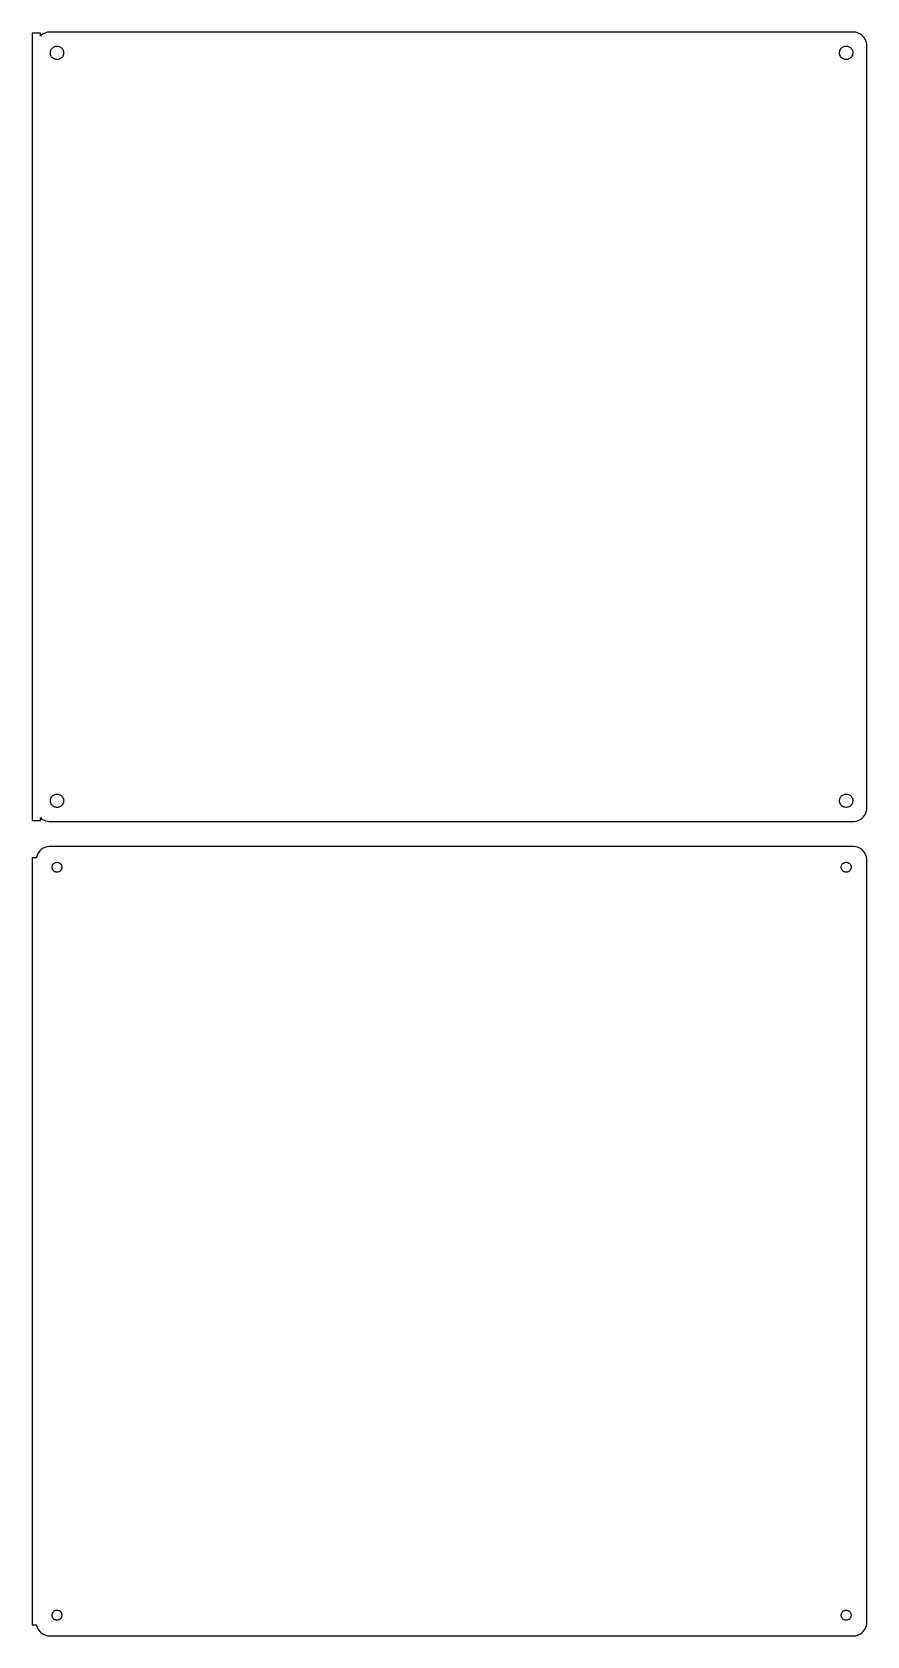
# Model space of a CAD drawing. Header units: metres. Extents: x -152 to 150, y 152 to 730.
import ezdxf

# ---------------------------------------------------------------- set-up
doc = ezdxf.new("R2010")
doc.units = ezdxf.units.M

msp = doc.modelspace()

# ---------------------------------------------------------------- linework, layer by layer
for p, q in [((-148.5, 730.115), (-151.5, 730.115)), ((-151.5, 730.115), (-151.5, 445.885)), ((-148.5, 729.059), (-148.5, 730.115)), ((-147.679, 729.722), (-148.187, 729.353)), ((-147.129, 730.024), (-147.679, 729.722)), ((-146.545, 730.255), (-147.129, 730.024)), ((-145.937, 730.411), (-146.545, 730.255)), ((-145.314, 730.49), (-145.937, 730.411)), ((145.314, 730.49), (-145.314, 730.49)), ((145.937, 730.411), (145.314, 730.49)), ((146.545, 730.255), (145.937, 730.411)), ((147.129, 730.024), (146.545, 730.255)), ((147.679, 729.722), (147.129, 730.024)), ((148.187, 729.353), (147.679, 729.722)), ((-148.187, 729.353), (-148.5, 729.059)), ((-144.825, 723.597), (-144.731, 723.883)), ((-144.731, 723.883), (-144.603, 724.156)), ((-144.603, 724.156), (-144.442, 724.411)), ((-144.442, 724.411), (-144.25, 724.643)), ((-144.25, 724.643), (-144.03, 724.849)), ((-144.03, 724.849), (-143.786, 725.026)), ((-143.786, 725.026), (-143.522, 725.172)), ((-143.522, 725.172), (-143.242, 725.283)), ((-143.242, 725.283), (-142.95, 725.357)), ((-142.95, 725.357), (-142.651, 725.395)), ((-142.651, 725.395), (-142.349, 725.395)), ((-142.349, 725.395), (-142.05, 725.357)), ((-142.05, 725.357), (-141.758, 725.283)), ((-141.758, 725.283), (-141.478, 725.172)), ((-141.478, 725.172), (-141.214, 725.026)), ((-141.214, 725.026), (-140.97, 724.849)), ((-140.97, 724.849), (-140.75, 724.643)), ((-140.75, 724.643), (-140.558, 724.411)), ((-140.558, 724.411), (-140.397, 724.156)), ((-140.397, 724.156), (-140.269, 723.883)), ((-140.269, 723.883), (-140.175, 723.597)), ((140.175, 723.597), (140.269, 723.883)), ((140.269, 723.883), (140.397, 724.156)), ((140.397, 724.156), (140.558, 724.411)), ((140.558, 724.411), (140.75, 724.643)), ((140.75, 724.643), (140.97, 724.849)), ((140.97, 724.849), (141.214, 725.026)), ((141.214, 725.026), (141.478, 725.172)), ((141.478, 725.172), (141.758, 725.283)), ((141.758, 725.283), (142.05, 725.357)), ((142.05, 725.357), (142.349, 725.395)), ((142.349, 725.395), (142.651, 725.395)), ((142.651, 725.395), (142.95, 725.357)), ((142.95, 725.357), (143.242, 725.283)), ((143.242, 725.283), (143.522, 725.172)), ((143.522, 725.172), (143.786, 725.026)), ((143.786, 725.026), (144.03, 724.849)), ((144.03, 724.849), (144.25, 724.643)), ((144.25, 724.643), (144.442, 724.411)), ((144.442, 724.411), (144.603, 724.156)), ((144.603, 724.156), (144.731, 723.883)), ((144.731, 723.883), (144.825, 723.597)), ((148.645, 728.923), (148.187, 729.353)), ((149.045, 728.439), (148.645, 728.923)), ((149.382, 727.909), (149.045, 728.439)), ((149.649, 727.341), (149.382, 727.909)), ((149.843, 726.743), (149.649, 727.341)), ((149.961, 726.127), (149.843, 726.743)), ((150, 725.5), (149.961, 726.127)), ((150, 450.5), (150, 725.5)), ((-144.9, 723), (-144.881, 723.301)), ((-144.881, 722.699), (-144.9, 723)), ((-144.881, 723.301), (-144.825, 723.597)), ((-144.825, 722.403), (-144.881, 722.699)), ((-144.731, 722.117), (-144.825, 722.403)), ((-144.603, 721.844), (-144.731, 722.117)), ((-144.442, 721.589), (-144.603, 721.844)), ((-144.25, 721.357), (-144.442, 721.589)), ((-144.03, 721.151), (-144.25, 721.357)), ((-143.786, 720.974), (-144.03, 721.151)), ((-143.522, 720.828), (-143.786, 720.974)), ((-143.242, 720.717), (-143.522, 720.828)), ((-142.95, 720.643), (-143.242, 720.717)), ((-142.651, 720.605), (-142.95, 720.643)), ((-142.349, 720.605), (-142.651, 720.605)), ((-142.05, 720.643), (-142.349, 720.605)), ((-141.758, 720.717), (-142.05, 720.643)), ((-141.478, 720.828), (-141.758, 720.717)), ((-141.214, 720.974), (-141.478, 720.828)), ((-140.97, 721.151), (-141.214, 720.974)), ((-140.75, 721.357), (-140.97, 721.151)), ((-140.558, 721.589), (-140.75, 721.357)), ((-140.397, 721.844), (-140.558, 721.589)), ((-140.269, 722.117), (-140.397, 721.844)), ((-140.175, 722.403), (-140.269, 722.117)), ((-140.175, 723.597), (-140.119, 723.301)), ((-140.119, 722.699), (-140.175, 722.403)), ((-140.119, 723.301), (-140.1, 723)), ((-140.1, 723), (-140.119, 722.699)), ((140.1, 723), (140.119, 723.301)), ((140.119, 722.699), (140.1, 723)), ((140.119, 723.301), (140.175, 723.597)), ((140.175, 722.403), (140.119, 722.699)), ((140.269, 722.117), (140.175, 722.403)), ((140.397, 721.844), (140.269, 722.117)), ((140.558, 721.589), (140.397, 721.844)), ((140.75, 721.357), (140.558, 721.589)), ((140.97, 721.151), (140.75, 721.357)), ((141.214, 720.974), (140.97, 721.151)), ((141.478, 720.828), (141.214, 720.974)), ((141.758, 720.717), (141.478, 720.828)), ((142.05, 720.643), (141.758, 720.717)), ((142.349, 720.605), (142.05, 720.643)), ((142.651, 720.605), (142.349, 720.605)), ((142.95, 720.643), (142.651, 720.605)), ((143.242, 720.717), (142.95, 720.643)), ((143.522, 720.828), (143.242, 720.717)), ((143.786, 720.974), (143.522, 720.828)), ((144.03, 721.151), (143.786, 720.974)), ((144.25, 721.357), (144.03, 721.151)), ((144.442, 721.589), (144.25, 721.357)), ((144.603, 721.844), (144.442, 721.589)), ((144.731, 722.117), (144.603, 721.844)), ((144.825, 722.403), (144.731, 722.117)), ((144.825, 723.597), (144.881, 723.301)), ((144.881, 722.699), (144.825, 722.403)), ((144.881, 723.301), (144.9, 723)), ((144.9, 723), (144.881, 722.699)), ((-144.9, 453), (-144.881, 453.301)), ((-144.881, 452.699), (-144.9, 453)), ((-144.881, 453.301), (-144.825, 453.597)), ((-144.825, 452.403), (-144.881, 452.699)), ((-144.825, 453.597), (-144.731, 453.883)), ((-144.731, 452.117), (-144.825, 452.403)), ((-144.731, 453.883), (-144.603, 454.156)), ((-144.603, 451.844), (-144.731, 452.117)), ((-144.603, 454.156), (-144.442, 454.411)), ((-144.442, 451.589), (-144.603, 451.844)), ((-144.442, 454.411), (-144.25, 454.643)), ((-144.25, 454.643), (-144.03, 454.849)), ((-144.03, 454.849), (-143.786, 455.026)), ((-143.786, 455.026), (-143.522, 455.172)), ((-143.522, 455.172), (-143.242, 455.283)), ((-143.242, 455.283), (-142.95, 455.357)), ((-142.95, 455.357), (-142.651, 455.395)), ((-142.651, 455.395), (-142.349, 455.395)), ((-142.349, 455.395), (-142.05, 455.357)), ((-142.05, 455.357), (-141.758, 455.283)), ((-141.758, 455.283), (-141.478, 455.172)), ((-141.478, 455.172), (-141.214, 455.026)), ((-141.214, 455.026), (-140.97, 454.849)), ((-140.97, 454.849), (-140.75, 454.643)), ((-140.75, 454.643), (-140.558, 454.411)), ((-140.558, 454.411), (-140.397, 454.156)), ((-140.397, 451.844), (-140.558, 451.589)), ((-140.397, 454.156), (-140.269, 453.883)), ((-140.269, 452.117), (-140.397, 451.844)), ((-140.269, 453.883), (-140.175, 453.597)), ((-140.175, 452.403), (-140.269, 452.117)), ((-140.175, 453.597), (-140.119, 453.301)), ((-140.119, 452.699), (-140.175, 452.403)), ((-140.119, 453.301), (-140.1, 453)), ((-140.1, 453), (-140.119, 452.699)), ((140.1, 453), (140.119, 453.301)), ((140.119, 452.699), (140.1, 453)), ((140.119, 453.301), (140.175, 453.597)), ((140.175, 452.403), (140.119, 452.699)), ((140.175, 453.597), (140.269, 453.883)), ((140.269, 452.117), (140.175, 452.403)), ((140.269, 453.883), (140.397, 454.156)), ((140.397, 451.844), (140.269, 452.117)), ((140.397, 454.156), (140.558, 454.411)), ((140.558, 451.589), (140.397, 451.844)), ((140.558, 454.411), (140.75, 454.643)), ((140.75, 454.643), (140.97, 454.849)), ((140.97, 454.849), (141.214, 455.026)), ((141.214, 455.026), (141.478, 455.172)), ((141.478, 455.172), (141.758, 455.283)), ((141.758, 455.283), (142.05, 455.357)), ((142.05, 455.357), (142.349, 455.395)), ((142.349, 455.395), (142.651, 455.395)), ((142.651, 455.395), (142.95, 455.357)), ((142.95, 455.357), (143.242, 455.283)), ((143.242, 455.283), (143.522, 455.172)), ((143.522, 455.172), (143.786, 455.026)), ((143.786, 455.026), (144.03, 454.849)), ((144.03, 454.849), (144.25, 454.643)), ((144.25, 454.643), (144.442, 454.411)), ((144.442, 454.411), (144.603, 454.156)), ((144.603, 451.844), (144.442, 451.589)), ((144.603, 454.156), (144.731, 453.883)), ((144.731, 452.117), (144.603, 451.844)), ((144.731, 453.883), (144.825, 453.597)), ((144.825, 452.403), (144.731, 452.117)), ((144.825, 453.597), (144.881, 453.301)), ((144.881, 452.699), (144.825, 452.403)), ((144.881, 453.301), (144.9, 453)), ((144.9, 453), (144.881, 452.699)), ((-151.5, 445.885), (-148.5, 445.885)), ((-148.5, 445.885), (-148.5, 446.941)), ((-148.5, 446.941), (-148.187, 446.647)), ((-148.187, 446.647), (-147.679, 446.278)), ((-147.679, 446.278), (-147.129, 445.976)), ((-147.129, 445.976), (-146.545, 445.745)), ((-144.25, 451.357), (-144.442, 451.589)), ((-144.03, 451.151), (-144.25, 451.357)), ((-143.786, 450.974), (-144.03, 451.151)), ((-143.522, 450.828), (-143.786, 450.974)), ((-143.242, 450.717), (-143.522, 450.828)), ((-142.95, 450.643), (-143.242, 450.717)), ((-142.651, 450.605), (-142.95, 450.643)), ((-142.349, 450.605), (-142.651, 450.605)), ((-142.05, 450.643), (-142.349, 450.605)), ((-141.758, 450.717), (-142.05, 450.643)), ((-141.478, 450.828), (-141.758, 450.717)), ((-141.214, 450.974), (-141.478, 450.828)), ((-140.97, 451.151), (-141.214, 450.974)), ((-140.75, 451.357), (-140.97, 451.151)), ((-140.558, 451.589), (-140.75, 451.357)), ((140.75, 451.357), (140.558, 451.589)), ((140.97, 451.151), (140.75, 451.357)), ((141.214, 450.974), (140.97, 451.151)), ((141.478, 450.828), (141.214, 450.974)), ((141.758, 450.717), (141.478, 450.828)), ((142.05, 450.643), (141.758, 450.717)), ((142.349, 450.605), (142.05, 450.643)), ((142.651, 450.605), (142.349, 450.605)), ((142.95, 450.643), (142.651, 450.605)), ((143.242, 450.717), (142.95, 450.643)), ((143.522, 450.828), (143.242, 450.717)), ((143.786, 450.974), (143.522, 450.828)), ((144.03, 451.151), (143.786, 450.974)), ((144.25, 451.357), (144.03, 451.151)), ((144.442, 451.589), (144.25, 451.357)), ((146.545, 445.745), (147.129, 445.976)), ((147.129, 445.976), (147.679, 446.278)), ((147.679, 446.278), (148.187, 446.647)), ((148.187, 446.647), (148.645, 447.077)), ((148.645, 447.077), (149.045, 447.561)), ((149.045, 447.561), (149.382, 448.091)), ((149.382, 448.091), (149.649, 448.659)), ((149.649, 448.659), (149.843, 449.257)), ((149.843, 449.257), (149.961, 449.873)), ((149.961, 449.873), (150, 450.5)), ((-146.545, 445.745), (-145.937, 445.589)), ((-145.937, 445.589), (-145.314, 445.51)), ((-145.314, 445.51), (145.314, 445.51)), ((145.314, 445.51), (145.937, 445.589)), ((145.937, 445.589), (146.545, 445.745)), ((-149.045, 434.439), (-149.382, 433.909)), ((-148.645, 434.923), (-149.045, 434.439)), ((-148.187, 435.353), (-148.645, 434.923)), ((-147.679, 435.722), (-148.187, 435.353)), ((-147.129, 436.024), (-147.679, 435.722)), ((-146.545, 436.255), (-147.129, 436.024)), ((-145.937, 436.411), (-146.545, 436.255)), ((-145.314, 436.49), (-145.937, 436.411)), ((145.314, 436.49), (-145.314, 436.49)), ((145.937, 436.411), (145.314, 436.49)), ((146.545, 436.255), (145.937, 436.411)), ((147.129, 436.024), (146.545, 436.255)), ((147.679, 435.722), (147.129, 436.024)), ((148.187, 435.353), (147.679, 435.722)), ((148.645, 434.923), (148.187, 435.353)), ((149.045, 434.439), (148.645, 434.923)), ((149.382, 433.909), (149.045, 434.439)), ((-149.9, 432.444), (-151.5, 432.444)), ((-151.5, 432.444), (-151.5, 155.556)), ((-149.843, 432.743), (-149.9, 432.444)), ((-149.649, 433.341), (-149.843, 432.743)), ((-149.382, 433.909), (-149.649, 433.341)), ((-144.3, 429), (-144.286, 429.226)), ((-144.286, 428.774), (-144.3, 429)), ((-144.286, 429.226), (-144.243, 429.448)), ((-144.243, 428.552), (-144.286, 428.774)), ((-144.243, 429.448), (-144.174, 429.663)), ((-144.174, 428.337), (-144.243, 428.552)), ((-144.174, 429.663), (-144.077, 429.867)), ((-144.077, 429.867), (-143.956, 430.058)), ((-143.956, 430.058), (-143.812, 430.232)), ((-143.812, 430.232), (-143.647, 430.387)), ((-143.647, 430.387), (-143.464, 430.52)), ((-143.464, 430.52), (-143.266, 430.629)), ((-143.266, 430.629), (-143.056, 430.712)), ((-143.056, 430.712), (-142.837, 430.768)), ((-142.837, 430.768), (-142.613, 430.796)), ((-142.613, 430.796), (-142.387, 430.796)), ((-142.387, 430.796), (-142.163, 430.768)), ((-142.163, 430.768), (-141.944, 430.712)), ((-141.944, 430.712), (-141.734, 430.629)), ((-141.734, 430.629), (-141.536, 430.52)), ((-141.536, 430.52), (-141.353, 430.387)), ((-141.353, 430.387), (-141.188, 430.232)), ((-141.188, 430.232), (-141.044, 430.058)), ((-141.044, 430.058), (-140.923, 429.867)), ((-140.923, 429.867), (-140.826, 429.663)), ((-140.826, 429.663), (-140.757, 429.448)), ((-140.757, 428.552), (-140.826, 428.337)), ((-140.757, 429.448), (-140.714, 429.226)), ((-140.714, 428.774), (-140.757, 428.552)), ((-140.714, 429.226), (-140.7, 429)), ((-140.7, 429), (-140.714, 428.774)), ((140.7, 429), (140.714, 429.226)), ((140.714, 428.774), (140.7, 429)), ((140.714, 429.226), (140.757, 429.448)), ((140.757, 428.552), (140.714, 428.774)), ((140.757, 429.448), (140.826, 429.663)), ((140.826, 428.337), (140.757, 428.552)), ((140.826, 429.663), (140.923, 429.867)), ((140.923, 429.867), (141.044, 430.058)), ((141.044, 430.058), (141.188, 430.232)), ((141.188, 430.232), (141.353, 430.387)), ((141.353, 430.387), (141.536, 430.52)), ((141.536, 430.52), (141.734, 430.629)), ((141.734, 430.629), (141.944, 430.712)), ((141.944, 430.712), (142.163, 430.768)), ((142.163, 430.768), (142.387, 430.796)), ((142.387, 430.796), (142.613, 430.796)), ((142.613, 430.796), (142.837, 430.768)), ((142.837, 430.768), (143.056, 430.712)), ((143.056, 430.712), (143.266, 430.629)), ((143.266, 430.629), (143.464, 430.52)), ((143.464, 430.52), (143.647, 430.387)), ((143.647, 430.387), (143.812, 430.232)), ((143.812, 430.232), (143.956, 430.058)), ((143.956, 430.058), (144.077, 429.867)), ((144.077, 429.867), (144.174, 429.663)), ((144.174, 429.663), (144.243, 429.448)), ((144.243, 428.552), (144.174, 428.337)), ((144.243, 429.448), (144.286, 429.226)), ((144.286, 428.774), (144.243, 428.552)), ((144.286, 429.226), (144.3, 429)), ((144.3, 429), (144.286, 428.774)), ((149.649, 433.341), (149.382, 433.909)), ((149.843, 432.743), (149.649, 433.341)), ((149.961, 432.127), (149.843, 432.743)), ((150, 431.5), (149.961, 432.127)), ((150, 156.5), (150, 431.5)), ((-144.077, 428.133), (-144.174, 428.337)), ((-143.956, 427.942), (-144.077, 428.133)), ((-143.812, 427.768), (-143.956, 427.942)), ((-143.647, 427.613), (-143.812, 427.768)), ((-143.464, 427.48), (-143.647, 427.613)), ((-143.266, 427.371), (-143.464, 427.48)), ((-143.056, 427.288), (-143.266, 427.371)), ((-142.837, 427.232), (-143.056, 427.288)), ((-142.613, 427.204), (-142.837, 427.232)), ((-142.387, 427.204), (-142.613, 427.204)), ((-142.163, 427.232), (-142.387, 427.204)), ((-141.944, 427.288), (-142.163, 427.232)), ((-141.734, 427.371), (-141.944, 427.288)), ((-141.536, 427.48), (-141.734, 427.371)), ((-141.353, 427.613), (-141.536, 427.48)), ((-141.188, 427.768), (-141.353, 427.613)), ((-141.044, 427.942), (-141.188, 427.768)), ((-140.923, 428.133), (-141.044, 427.942)), ((-140.826, 428.337), (-140.923, 428.133)), ((140.923, 428.133), (140.826, 428.337)), ((141.044, 427.942), (140.923, 428.133)), ((141.188, 427.768), (141.044, 427.942)), ((141.353, 427.613), (141.188, 427.768)), ((141.536, 427.48), (141.353, 427.613)), ((141.734, 427.371), (141.536, 427.48)), ((141.944, 427.288), (141.734, 427.371)), ((142.163, 427.232), (141.944, 427.288)), ((142.387, 427.204), (142.163, 427.232)), ((142.613, 427.204), (142.387, 427.204)), ((142.837, 427.232), (142.613, 427.204)), ((143.056, 427.288), (142.837, 427.232)), ((143.266, 427.371), (143.056, 427.288)), ((143.464, 427.48), (143.266, 427.371)), ((143.647, 427.613), (143.464, 427.48)), ((143.812, 427.768), (143.647, 427.613)), ((143.956, 427.942), (143.812, 427.768)), ((144.077, 428.133), (143.956, 427.942)), ((144.174, 428.337), (144.077, 428.133)), ((-144.3, 159), (-144.286, 159.226)), ((-144.286, 158.774), (-144.3, 159)), ((-144.286, 159.226), (-144.243, 159.448)), ((-144.243, 158.552), (-144.286, 158.774)), ((-144.243, 159.448), (-144.174, 159.663)), ((-144.174, 158.337), (-144.243, 158.552)), ((-144.174, 159.663), (-144.077, 159.867)), ((-144.077, 158.133), (-144.174, 158.337)), ((-144.077, 159.867), (-143.956, 160.058)), ((-143.956, 157.942), (-144.077, 158.133)), ((-143.956, 160.058), (-143.812, 160.232)), ((-143.812, 157.768), (-143.956, 157.942)), ((-143.812, 160.232), (-143.647, 160.387)), ((-143.647, 157.613), (-143.812, 157.768)), ((-143.647, 160.387), (-143.464, 160.52)), ((-143.464, 157.48), (-143.647, 157.613)), ((-143.464, 160.52), (-143.266, 160.629)), ((-143.266, 157.371), (-143.464, 157.48)), ((-143.266, 160.629), (-143.056, 160.712)), ((-143.056, 157.288), (-143.266, 157.371)), ((-143.056, 160.712), (-142.837, 160.768)), ((-142.837, 157.232), (-143.056, 157.288)), ((-142.837, 160.768), (-142.613, 160.796)), ((-142.613, 157.204), (-142.837, 157.232)), ((-142.613, 160.796), (-142.387, 160.796)), ((-142.387, 157.204), (-142.613, 157.204)), ((-142.387, 160.796), (-142.163, 160.768)), ((-142.163, 157.232), (-142.387, 157.204)), ((-142.163, 160.768), (-141.944, 160.712)), ((-141.944, 157.288), (-142.163, 157.232)), ((-141.944, 160.712), (-141.734, 160.629)), ((-141.734, 157.371), (-141.944, 157.288)), ((-141.734, 160.629), (-141.536, 160.52)), ((-141.536, 157.48), (-141.734, 157.371)), ((-141.536, 160.52), (-141.353, 160.387)), ((-141.353, 157.613), (-141.536, 157.48)), ((-141.353, 160.387), (-141.188, 160.232)), ((-141.188, 157.768), (-141.353, 157.613)), ((-141.188, 160.232), (-141.044, 160.058)), ((-141.044, 157.942), (-141.188, 157.768)), ((-141.044, 160.058), (-140.923, 159.867)), ((-140.923, 158.133), (-141.044, 157.942)), ((-140.923, 159.867), (-140.826, 159.663)), ((-140.826, 158.337), (-140.923, 158.133)), ((-140.826, 159.663), (-140.757, 159.448)), ((-140.757, 158.552), (-140.826, 158.337)), ((-140.757, 159.448), (-140.714, 159.226)), ((-140.714, 158.774), (-140.757, 158.552)), ((-140.714, 159.226), (-140.7, 159)), ((-140.7, 159), (-140.714, 158.774)), ((140.7, 159), (140.714, 159.226)), ((140.714, 158.774), (140.7, 159)), ((140.714, 159.226), (140.757, 159.448)), ((140.757, 158.552), (140.714, 158.774)), ((140.757, 159.448), (140.826, 159.663)), ((140.826, 158.337), (140.757, 158.552)), ((140.826, 159.663), (140.923, 159.867)), ((140.923, 158.133), (140.826, 158.337)), ((140.923, 159.867), (141.044, 160.058)), ((141.044, 157.942), (140.923, 158.133)), ((141.044, 160.058), (141.188, 160.232)), ((141.188, 157.768), (141.044, 157.942)), ((141.188, 160.232), (141.353, 160.387)), ((141.353, 157.613), (141.188, 157.768)), ((141.353, 160.387), (141.536, 160.52)), ((141.536, 157.48), (141.353, 157.613)), ((141.536, 160.52), (141.734, 160.629)), ((141.734, 157.371), (141.536, 157.48)), ((141.734, 160.629), (141.944, 160.712)), ((141.944, 157.288), (141.734, 157.371)), ((141.944, 160.712), (142.163, 160.768)), ((142.163, 157.232), (141.944, 157.288)), ((142.163, 160.768), (142.387, 160.796)), ((142.387, 157.204), (142.163, 157.232)), ((142.387, 160.796), (142.613, 160.796)), ((142.613, 157.204), (142.387, 157.204)), ((142.613, 160.796), (142.837, 160.768)), ((142.837, 157.232), (142.613, 157.204)), ((142.837, 160.768), (143.056, 160.712)), ((143.056, 157.288), (142.837, 157.232)), ((143.056, 160.712), (143.266, 160.629)), ((143.266, 157.371), (143.056, 157.288)), ((143.266, 160.629), (143.464, 160.52)), ((143.464, 157.48), (143.266, 157.371)), ((143.464, 160.52), (143.647, 160.387)), ((143.647, 157.613), (143.464, 157.48)), ((143.647, 160.387), (143.812, 160.232)), ((143.812, 157.768), (143.647, 157.613)), ((143.812, 160.232), (143.956, 160.058)), ((143.956, 157.942), (143.812, 157.768)), ((143.956, 160.058), (144.077, 159.867)), ((144.077, 158.133), (143.956, 157.942)), ((144.077, 159.867), (144.174, 159.663)), ((144.174, 158.337), (144.077, 158.133)), ((144.174, 159.663), (144.243, 159.448)), ((144.243, 158.552), (144.174, 158.337)), ((144.243, 159.448), (144.286, 159.226)), ((144.286, 158.774), (144.243, 158.552)), ((144.286, 159.226), (144.3, 159)), ((144.3, 159), (144.286, 158.774)), ((149.961, 155.873), (150, 156.5)), ((-151.5, 155.556), (-149.9, 155.556)), ((-149.9, 155.556), (-149.843, 155.257)), ((-149.843, 155.257), (-149.649, 154.659)), ((-149.649, 154.659), (-149.382, 154.091)), ((-149.382, 154.091), (-149.045, 153.561)), ((-149.045, 153.561), (-148.645, 153.077)), ((-148.645, 153.077), (-148.187, 152.647)), ((-148.187, 152.647), (-147.679, 152.278)), ((-147.679, 152.278), (-147.129, 151.976)), ((-147.129, 151.976), (-146.545, 151.745)), ((-146.545, 151.745), (-145.937, 151.589)), ((-145.937, 151.589), (-145.314, 151.51)), ((-145.314, 151.51), (145.314, 151.51)), ((145.314, 151.51), (145.937, 151.589)), ((145.937, 151.589), (146.545, 151.745)), ((146.545, 151.745), (147.129, 151.976)), ((147.129, 151.976), (147.679, 152.278)), ((147.679, 152.278), (148.187, 152.647)), ((148.187, 152.647), (148.645, 153.077)), ((148.645, 153.077), (149.045, 153.561)), ((149.045, 153.561), (149.382, 154.091)), ((149.382, 154.091), (149.649, 154.659)), ((149.649, 154.659), (149.843, 155.257)), ((149.843, 155.257), (149.961, 155.873))]:
    msp.add_line(p, q)

doc.saveas('drawing.dxf')
